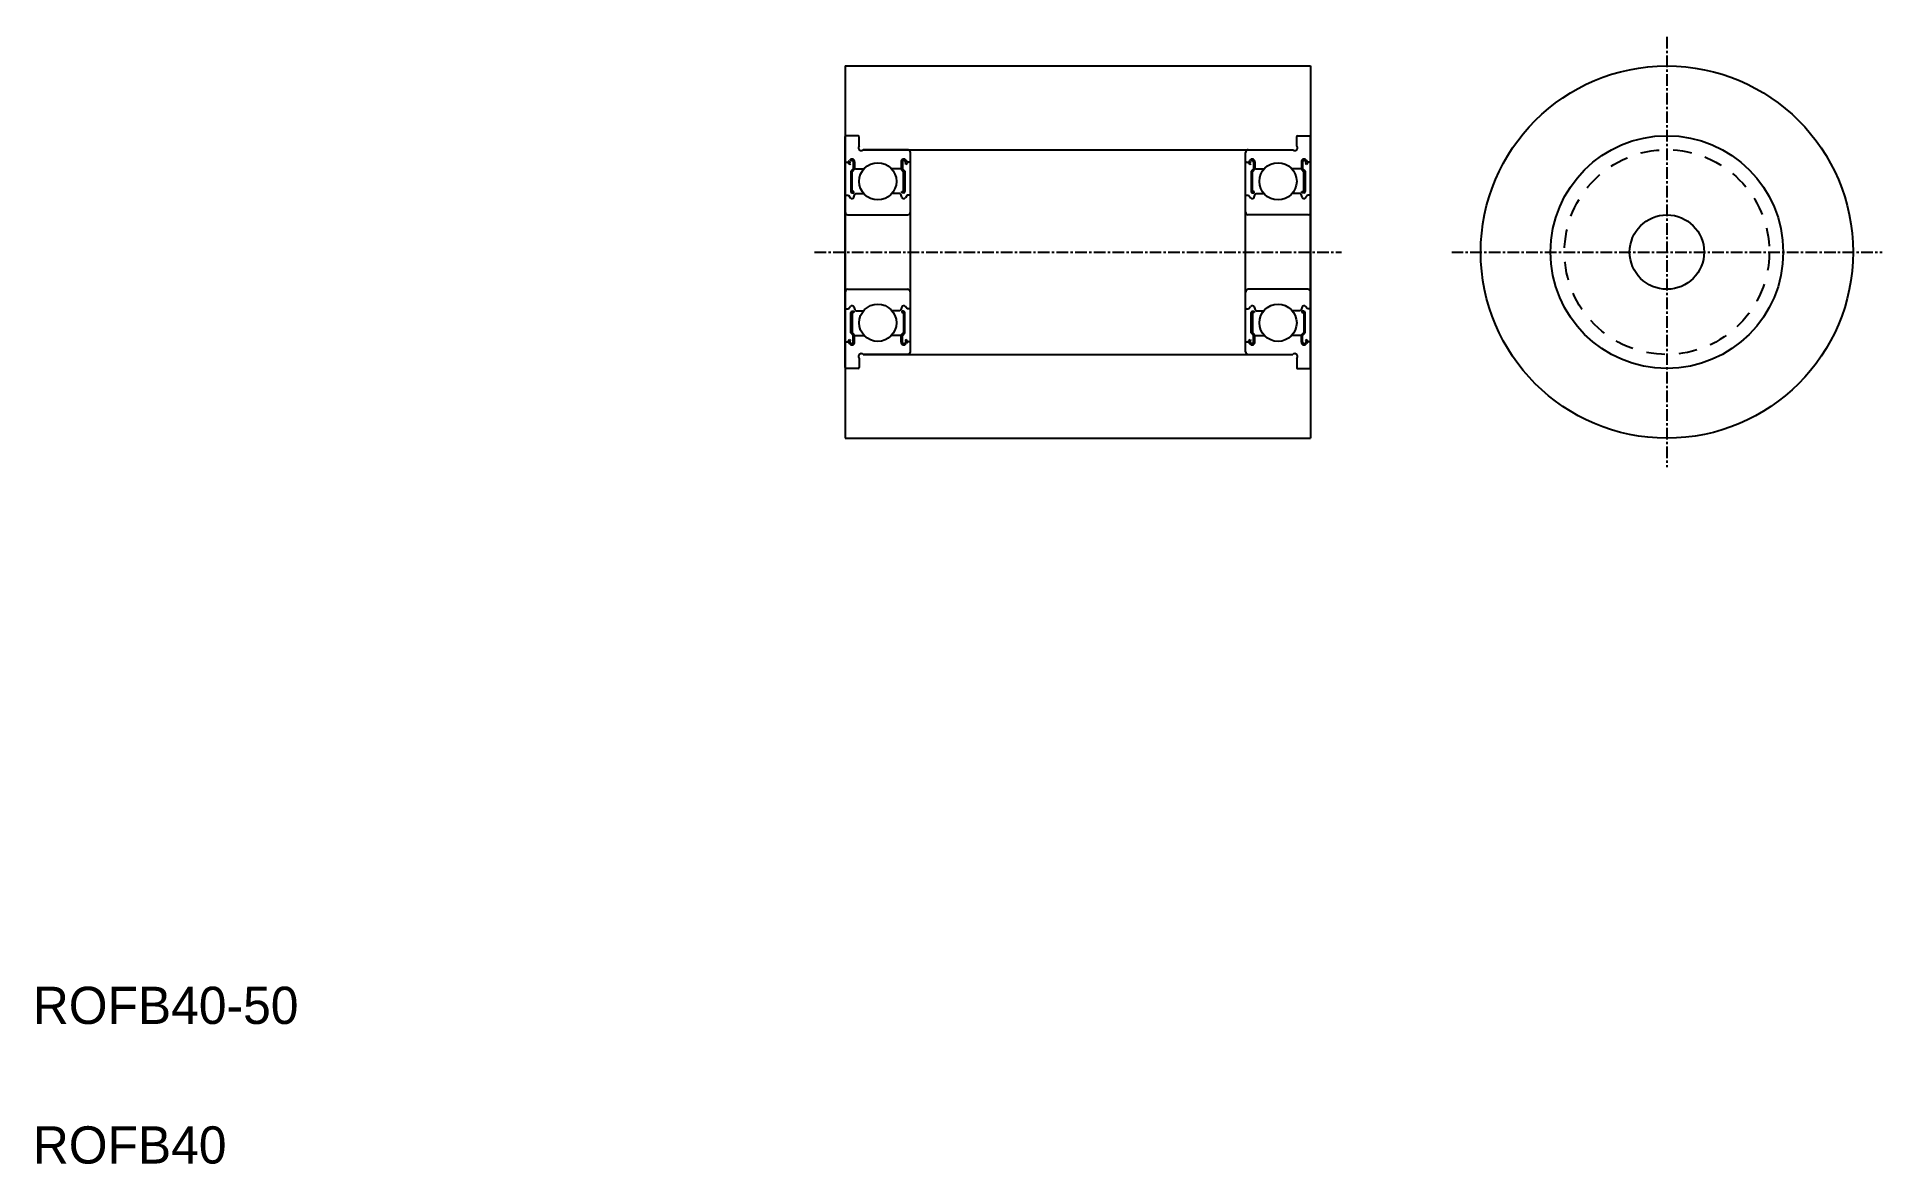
# Model space of a CAD drawing. Extents: x 10 to 209, y 10 to 131.
import ezdxf

# ---------------------------------------------------------------- set-up
doc = ezdxf.new("R2010")
doc.units = 0
doc.linetypes.add('CENTER', pattern=[2, 1.25, -0.25, 0.25, -0.25])
doc.linetypes.add('DASHED', pattern=[3.5, 2, -1.5])
doc.layers.get('0').update_dxf_attribs({"linetype": 'CONTINUOUS'})
doc.layers.add('CENTER', color=1, linetype='CENTER')

msp = doc.modelspace()

# ---------------------------------------------------------------- linework, layer by layer
at = {"color": 7, "linetype": 'CONTINUOUS'}
for p, q in [((97.27, 127.93), (97.27, 87.93)), ((97.27, 127.93), (147.27, 127.93)), ((147.27, 127.93), (147.27, 87.93)), ((97.27, 95.53), (97.27, 120.33)), ((98.67, 120.43), (97.37, 120.43)), ((98.77, 119.36), (98.77, 120.33)), ((99.2, 118.93), (145.35, 118.93)), ((103.97, 118.93), (99.2, 118.93)), ((140.57, 118.93), (145.35, 118.93)), ((145.77, 119.36), (145.77, 120.33)), ((145.87, 120.43), (147.17, 120.43)), ((147.27, 95.53), (147.27, 120.33)), ((97.27, 117.68), (97.37, 117.58)), ((97.37, 117.58), (97.61, 117.58)), ((97.61, 117.58), (97.72, 117.77)), ((97.66, 117.4), (97.77, 117.33)), ((97.72, 117.51), (97.83, 117.7)), ((97.84, 117.45), (97.72, 117.51)), ((97.77, 117.33), (97.84, 117.45)), ((98.14, 117.62), (98.14, 116.88)), ((98.27, 117.62), (98.27, 116.83)), ((98.27, 116.98), (98.37, 116.88)), ((103.27, 116.98), (103.17, 116.88)), ((103.27, 117.62), (103.27, 116.83)), ((103.41, 117.62), (103.41, 116.88)), ((103.71, 117.45), (103.83, 117.51)), ((103.78, 117.33), (103.71, 117.45)), ((103.83, 117.51), (103.72, 117.7)), ((103.89, 117.4), (103.78, 117.33)), ((103.94, 117.58), (103.83, 117.77)), ((104.17, 117.58), (103.94, 117.58)), ((104.27, 117.68), (104.17, 117.58)), ((104.27, 97.23), (104.27, 118.63)), ((140.27, 97.23), (140.27, 118.63)), ((140.27, 117.68), (140.37, 117.58)), ((140.37, 117.58), (140.61, 117.58)), ((140.61, 117.58), (140.72, 117.77)), ((140.66, 117.4), (140.77, 117.33)), ((140.72, 117.51), (140.83, 117.7)), ((140.84, 117.45), (140.72, 117.51)), ((140.77, 117.33), (140.84, 117.45)), ((141.14, 117.62), (141.14, 116.88)), ((141.27, 117.62), (141.27, 116.83)), ((141.27, 116.98), (141.37, 116.88)), ((146.27, 116.98), (146.17, 116.88)), ((146.27, 117.62), (146.27, 116.83)), ((146.41, 117.62), (146.41, 116.88)), ((146.71, 117.45), (146.83, 117.51)), ((146.78, 117.33), (146.71, 117.45)), ((146.83, 117.51), (146.72, 117.7)), ((146.89, 117.4), (146.78, 117.33)), ((146.94, 117.58), (146.83, 117.77)), ((147.17, 117.58), (146.94, 117.58)), ((147.27, 117.68), (147.17, 117.58)), ((98.14, 116.88), (97.87, 116.61)), ((97.87, 116.61), (97.87, 114.43)), ((98.27, 116.83), (98.01, 116.56)), ((98.01, 114.43), (98.01, 116.56)), ((98.37, 116.88), (99.3, 116.88)), ((103.17, 116.88), (102.25, 116.88)), ((102.71, 116.88), (102.71, 116.88)), ((102.94, 116.88), (102.94, 116.88)), ((103.27, 116.83), (103.54, 116.56)), ((103.41, 116.88), (103.67, 116.61)), ((103.54, 114.43), (103.54, 116.56)), ((103.67, 116.61), (103.67, 114.43)), ((141.14, 116.88), (140.87, 116.61)), ((140.87, 116.61), (140.87, 114.43)), ((141.27, 116.83), (141.01, 116.56)), ((141.01, 114.43), (141.01, 116.56)), ((141.37, 116.88), (142.3, 116.88)), ((141.61, 116.88), (141.61, 116.88)), ((141.84, 116.88), (141.84, 116.88)), ((146.17, 116.88), (145.25, 116.88)), ((146.27, 116.83), (146.54, 116.56)), ((146.41, 116.88), (146.67, 116.61)), ((146.54, 114.43), (146.54, 116.56)), ((146.67, 116.61), (146.67, 114.43)), ((97.27, 113.93), (97.37, 114.03)), ((97.37, 114.03), (97.61, 114.03)), ((97.61, 114.03), (97.82, 113.77)), ((98.21, 114.43), (98.01, 114.43)), ((98.01, 114.3), (98.21, 114.3)), ((98.2, 113.83), (98.31, 114.14)), ((98.21, 114.3), (98.21, 114.43)), ((98.31, 114.14), (98.41, 114.23)), ((98.41, 114.23), (99.25, 114.23)), ((103.14, 114.23), (102.29, 114.23)), ((103.24, 114.14), (103.14, 114.23)), ((103.35, 113.83), (103.24, 114.14)), ((103.34, 114.3), (103.34, 114.43)), ((103.34, 114.43), (103.54, 114.43)), ((103.54, 114.3), (103.34, 114.3)), ((103.94, 114.03), (103.73, 113.77)), ((104.17, 114.03), (103.94, 114.03)), ((104.27, 113.93), (104.17, 114.03)), ((140.27, 113.93), (140.37, 114.03)), ((140.37, 114.03), (140.61, 114.03)), ((140.61, 114.03), (140.82, 113.77)), ((141.21, 114.43), (141.01, 114.43)), ((141.01, 114.3), (141.21, 114.3)), ((141.2, 113.83), (141.31, 114.14)), ((141.21, 114.3), (141.21, 114.43)), ((141.31, 114.14), (141.41, 114.23)), ((141.41, 114.23), (142.25, 114.23)), ((146.14, 114.23), (145.29, 114.23)), ((146.24, 114.14), (146.14, 114.23)), ((146.35, 113.83), (146.24, 114.14)), ((146.34, 114.3), (146.34, 114.43)), ((146.34, 114.43), (146.54, 114.43)), ((146.54, 114.3), (146.34, 114.3)), ((146.94, 114.03), (146.73, 113.77)), ((147.17, 114.03), (146.94, 114.03)), ((147.27, 113.93), (147.17, 114.03)), ((97.57, 111.93), (103.97, 111.93)), ((146.97, 111.93), (140.57, 111.93)), ((97.57, 103.93), (103.97, 103.93)), ((146.97, 103.93), (140.57, 103.93)), ((97.27, 101.93), (97.37, 101.83)), ((97.37, 101.83), (97.61, 101.83)), ((97.61, 101.83), (97.82, 102.09)), ((97.87, 99.25), (97.87, 101.43)), ((98.01, 101.57), (98.21, 101.57)), ((98.01, 101.43), (98.01, 99.3)), ((98.21, 101.43), (98.01, 101.43)), ((98.2, 102.03), (98.31, 101.73)), ((98.21, 101.57), (98.21, 101.43)), ((98.31, 101.73), (98.41, 101.63)), ((98.41, 101.63), (99.25, 101.63)), ((103.14, 101.63), (102.29, 101.63)), ((103.24, 101.73), (103.14, 101.63)), ((103.35, 102.03), (103.24, 101.73)), ((103.34, 101.57), (103.34, 101.43)), ((103.54, 101.57), (103.34, 101.57)), ((103.34, 101.43), (103.54, 101.43)), ((103.54, 101.43), (103.54, 99.3)), ((103.67, 99.25), (103.67, 101.43)), ((103.94, 101.83), (103.73, 102.09)), ((104.17, 101.83), (103.94, 101.83)), ((104.27, 101.93), (104.17, 101.83)), ((140.27, 101.93), (140.37, 101.83)), ((140.37, 101.83), (140.61, 101.83)), ((140.61, 101.83), (140.82, 102.09)), ((140.87, 99.25), (140.87, 101.43)), ((141.01, 101.57), (141.21, 101.57)), ((141.21, 101.43), (141.01, 101.43)), ((141.01, 101.43), (141.01, 99.3)), ((141.2, 102.03), (141.31, 101.73)), ((141.21, 101.57), (141.21, 101.43)), ((141.31, 101.73), (141.41, 101.63)), ((141.41, 101.63), (142.25, 101.63)), ((146.14, 101.63), (145.29, 101.63)), ((146.24, 101.73), (146.14, 101.63)), ((146.35, 102.03), (146.24, 101.73)), ((146.54, 101.57), (146.34, 101.57)), ((146.34, 101.57), (146.34, 101.43)), ((146.34, 101.43), (146.54, 101.43)), ((146.54, 101.43), (146.54, 99.3)), ((146.67, 99.25), (146.67, 101.43)), ((146.94, 101.83), (146.73, 102.09)), ((147.17, 101.83), (146.94, 101.83)), ((147.27, 101.93), (147.17, 101.83)), ((98.14, 98.98), (97.87, 99.25)), ((98.27, 99.04), (98.01, 99.3)), ((103.27, 99.04), (103.54, 99.3)), ((103.41, 98.98), (103.67, 99.25)), ((141.14, 98.98), (140.87, 99.25)), ((141.27, 99.04), (141.01, 99.3)), ((146.27, 99.04), (146.54, 99.3)), ((146.41, 98.98), (146.67, 99.25)), ((97.27, 98.18), (97.37, 98.28)), ((97.37, 98.28), (97.61, 98.28)), ((97.61, 98.28), (97.72, 98.09)), ((97.66, 98.46), (97.77, 98.53)), ((97.84, 98.41), (97.72, 98.35)), ((97.72, 98.35), (97.83, 98.16)), ((97.77, 98.53), (97.84, 98.41)), ((98.14, 98.25), (98.14, 98.98)), ((98.27, 98.25), (98.27, 99.04)), ((98.27, 98.88), (98.37, 98.98)), ((98.37, 98.98), (99.3, 98.98)), ((103.17, 98.98), (102.25, 98.98)), ((103.27, 98.88), (103.17, 98.98)), ((103.27, 98.25), (103.27, 99.04)), ((103.41, 98.25), (103.41, 98.98)), ((103.78, 98.53), (103.71, 98.41)), ((103.71, 98.41), (103.83, 98.35)), ((103.83, 98.35), (103.72, 98.16)), ((103.89, 98.46), (103.78, 98.53)), ((103.94, 98.28), (103.83, 98.09)), ((104.17, 98.28), (103.94, 98.28)), ((104.27, 98.18), (104.17, 98.28)), ((140.27, 98.18), (140.37, 98.28)), ((140.37, 98.28), (140.61, 98.28)), ((140.61, 98.28), (140.72, 98.09)), ((140.66, 98.46), (140.77, 98.53)), ((140.84, 98.41), (140.72, 98.35)), ((140.72, 98.35), (140.83, 98.16)), ((140.77, 98.53), (140.84, 98.41)), ((141.14, 98.25), (141.14, 98.98)), ((141.27, 98.25), (141.27, 99.04)), ((141.27, 98.88), (141.37, 98.98)), ((141.37, 98.98), (142.3, 98.98)), ((146.17, 98.98), (145.25, 98.98)), ((146.27, 98.88), (146.17, 98.98)), ((146.27, 98.25), (146.27, 99.04)), ((146.41, 98.25), (146.41, 98.98)), ((146.78, 98.53), (146.71, 98.41)), ((146.71, 98.41), (146.83, 98.35)), ((146.83, 98.35), (146.72, 98.16)), ((146.89, 98.46), (146.78, 98.53)), ((146.94, 98.28), (146.83, 98.09)), ((147.17, 98.28), (146.94, 98.28)), ((147.27, 98.18), (147.17, 98.28)), ((98.67, 95.43), (97.37, 95.43)), ((98.77, 96.51), (98.77, 95.53)), ((99.2, 96.93), (145.35, 96.93)), ((103.97, 96.93), (99.2, 96.93)), ((140.57, 96.93), (145.35, 96.93)), ((145.77, 96.51), (145.77, 95.53)), ((145.87, 95.43), (147.17, 95.43)), ((97.27, 87.93), (147.27, 87.93))]:
    msp.add_line(p, q, dxfattribs=at)
for centre, radius in [((185.54, 107.93), 20), ((185.54, 107.93), 12.5), ((100.77, 115.53), 2), ((143.77, 115.53), 2), ((185.54, 107.93), 4), ((100.77, 100.33), 2), ((143.77, 100.33), 2)]:
    msp.add_circle(centre, radius, dxfattribs=at)
at = {"color": 3, "linetype": 'DASHED'}
msp.add_circle((185.54, 107.93), 11, dxfattribs=at)
at = {"color": 7, "linetype": 'CONTINUOUS'}
for centre, radius, start, end in [((97.37, 120.33), 0.1, 90, 180), ((98.67, 120.33), 0.1, 0, 90), ((98.99, 119.14), 0.3, 134.9995, 315.0005), ((103.97, 118.63), 0.3, 0, 90), ((140.57, 118.63), 0.3, 90, 180), ((145.56, 119.14), 0.3, 224.9995, 45.0005), ((145.87, 120.33), 0.1, 90, 180), ((147.17, 120.33), 0.1, 0, 90), ((97.72, 117.51), 0.133, 149.3803, 239.9987), ((97.98, 117.62), 0.299, 0, 149.3803), ((97.98, 117.62), 0.166, 0, 149.3812), ((103.57, 117.62), 0.299, 30.6197, 180), ((103.57, 117.62), 0.166, 30.6188, 180), ((103.83, 117.51), 0.133, 300.0013, 30.6197), ((140.72, 117.51), 0.133, 149.3803, 239.9987), ((140.98, 117.62), 0.299, 0, 149.3803), ((140.98, 117.62), 0.166, 0, 149.3812), ((146.57, 117.62), 0.299, 30.6197, 180), ((146.57, 117.62), 0.166, 30.6188, 180), ((146.83, 117.51), 0.133, 300.0013, 30.6197), ((97.99, 113.91), 0.224, 218.5775, 340.0001), ((98.01, 114.43), 0.133, 180, 270), ((103.56, 113.91), 0.224, 199.9999, 321.4225), ((103.54, 114.43), 0.133, 270, 0), ((140.99, 113.91), 0.224, 218.5775, 340.0001), ((141.01, 114.43), 0.133, 180, 270), ((146.56, 113.91), 0.224, 199.9999, 321.4225), ((146.54, 114.43), 0.133, 270, 0), ((97.57, 112.23), 0.3, 180, 270), ((103.97, 112.23), 0.3, 270, 0), ((140.57, 112.23), 0.3, 180, 270), ((146.97, 112.23), 0.3, 270, 0), ((97.57, 103.63), 0.3, 90, 180), ((103.97, 103.63), 0.3, 0, 90), ((140.57, 103.63), 0.3, 90, 180), ((146.97, 103.63), 0.3, 0, 90), ((97.99, 101.95), 0.224, 19.9999, 141.4225), ((98.01, 101.43), 0.133, 90, 180), ((103.56, 101.95), 0.224, 38.5775, 160.0001), ((103.54, 101.43), 0.133, 0, 90), ((140.99, 101.95), 0.224, 19.9999, 141.4225), ((141.01, 101.43), 0.133, 90, 180), ((146.56, 101.95), 0.224, 38.5775, 160.0001), ((146.54, 101.43), 0.133, 0, 90), ((97.72, 98.35), 0.133, 120.0013, 210.6197), ((97.98, 98.25), 0.299, 210.6197, 0), ((97.98, 98.25), 0.166, 210.6188, 0), ((103.57, 98.25), 0.299, 180, 329.3803), ((103.57, 98.25), 0.166, 180, 329.3812), ((103.83, 98.35), 0.133, 329.3803, 59.9987), ((103.97, 97.23), 0.3, 270, 0), ((140.57, 97.23), 0.3, 180, 270), ((140.72, 98.35), 0.133, 120.0013, 210.6197), ((140.98, 98.25), 0.299, 210.6197, 0), ((140.98, 98.25), 0.166, 210.6188, 0), ((146.57, 98.25), 0.299, 180, 329.3803), ((146.57, 98.25), 0.166, 180, 329.3812), ((146.83, 98.35), 0.133, 329.3803, 59.9987), ((97.37, 95.53), 0.1, 180, 270), ((98.67, 95.53), 0.1, 270, 0), ((98.99, 96.72), 0.3, 44.9995, 225.0005), ((145.56, 96.72), 0.3, 314.9995, 135.0005), ((145.87, 95.53), 0.1, 180, 270), ((147.17, 95.53), 0.1, 270, 0)]:
    msp.add_arc(centre, radius, start, end, dxfattribs=at)
at = {"layer": 'CENTER', "color": 1, "linetype": 'CENTER'}
for p, q in [((185.54, 131.05), (185.54, 84.81)), ((93.98, 107.93), (150.57, 107.93)), ((162.42, 107.93), (208.66, 107.93))]:
    msp.add_line(p, q, dxfattribs=at)

# ---------------------------------------------------------------- texts
at = {"color": 7, "linetype": 'CONTINUOUS'}
for s, p in [('ROFB40-50', (10, 25)), ('ROFB40', (10, 10))]:
    msp.add_text(s, height=4, dxfattribs=at).set_placement(p)

doc.saveas('drawing.dxf')
